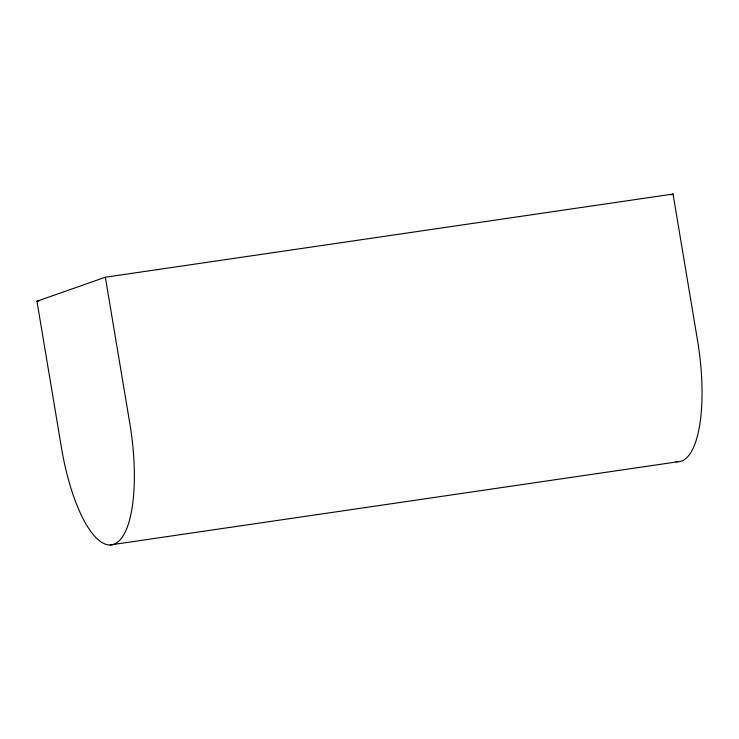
<?xml version="1.0" encoding="UTF-8"?>
<svg xmlns="http://www.w3.org/2000/svg" width="739" height="739" viewBox="0 0 739 739"><rect width="100%" height="100%" fill="white"/><g stroke="black" fill="none" stroke-linecap="round" stroke-linejoin="round"><path stroke-width="1.11" d="M105.344 277.236L129.87 423.761A110.24 35.648 81.7 0 1 113.834 544.292A110.24 35.648 81.7 0 1 61.466 447.751L36.95 301.226L105.344 277.236L673.035 194.052L697.551 340.577A110.24 35.648 81.7 0 1 675.945 461.644M670.855 194.81L673.035 194.052M36.95 301.226L39.232 300.893M110.157 544.948L677.839 461.764"/></g></svg>
